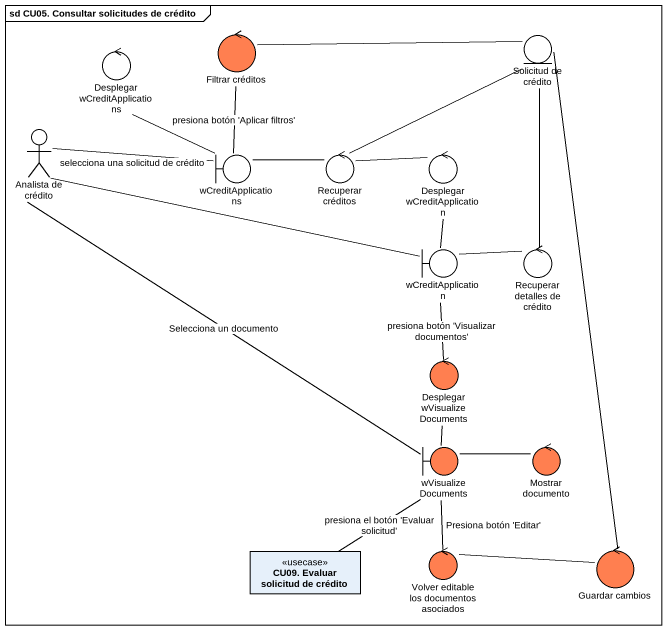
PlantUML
@startuml
mainframe sd CU05. Consultar solicitudes de crédito
allowmixing
hide circle
hide empty members
control "Filtrar créditos" as Filtrar_créditos #FF7F50
entity "Solicitud de crédito" as Solicitud_de_crédito
control "Desplegar wCreditApplications" as Desplegar
actor "Analista de crédito" as Analista_de_crédito
boundary wCreditApplications
control "Recuperar créditos" as Recuperar_créditos
control "Desplegar wCreditApplication" as Desplegar_wCreditApplication
boundary wCreditApplication
control "Recuperar detalles de crédito" as Recuperar_detalles_de
control "Desplegar wVisualizeDocuments" as Desplegar_2 #FF7F50
boundary wVisualizeDocuments #FF7F50
control "Mostrar documento" as Mostrar_documento #FF7F50
class "CU09. Evaluar solicitud de crédito" as CU09_Evaluar_solicitud_de <<usecase>>
control "Volver editable los documentos asociados" as Volver_editable_los #FF7F50
control "Guardar cambios" as Guardar_cambios #FF7F50
Filtrar_créditos -right- Solicitud_de_crédito
Analista_de_crédito -right- wCreditApplications : selecciona una solicitud de crédito
wCreditApplications -up- Filtrar_créditos : presiona botón 'Aplicar filtros'
wCreditApplications -up- Desplegar
wCreditApplications -right- Recuperar_créditos
Recuperar_créditos -up- Solicitud_de_crédito
Recuperar_créditos -right- Desplegar_wCreditApplication
Desplegar_wCreditApplication -- wCreditApplication
wCreditApplication -left- Analista_de_crédito
wCreditApplication -right- Recuperar_detalles_de
wCreditApplication -- Desplegar_2 : presiona botón 'Visualizar documentos'
Recuperar_detalles_de -up- Solicitud_de_crédito
Desplegar_2 -- wVisualizeDocuments
wVisualizeDocuments -up- Analista_de_crédito : Selecciona un documento
wVisualizeDocuments -right- Mostrar_documento
wVisualizeDocuments -- CU09_Evaluar_solicitud_de : presiona el botón 'Evaluar solicitud'
wVisualizeDocuments -- Volver_editable_los : Presiona botón 'Editar'
Volver_editable_los -right- Guardar_cambios
Guardar_cambios -up- Solicitud_de_crédito
@enduml
